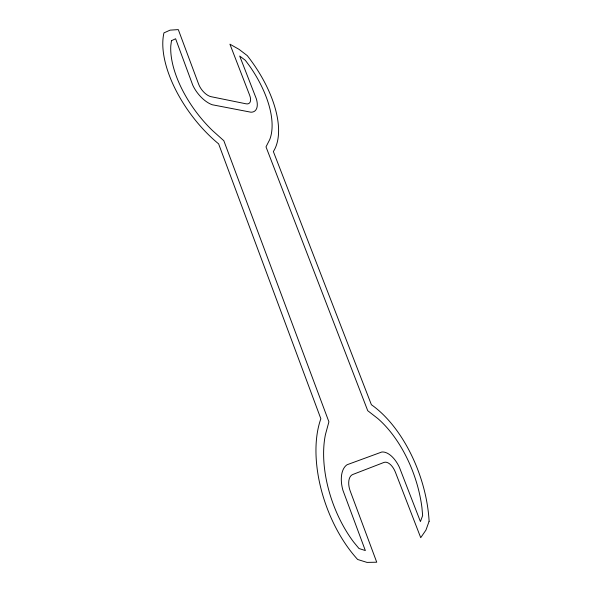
<?xml version="1.0" encoding="UTF-8"?>
<svg xmlns="http://www.w3.org/2000/svg" width="592" height="592" viewBox="0 0 592 592"><rect width="100%" height="100%" fill="white"/><g stroke="black" fill="none" stroke-linecap="round" stroke-linejoin="round"><path stroke-width="0.89" d="M171.48 40.7L170.785 45.843A79.01 39.153 53.3 0 0 212.535 130.595L223.828 140.711L328.908 421.815L325.452 434.498A89.325 48.603 70 0 0 353.565 541.939L358.974 548.503L365.338 550.56L342.931 490.294A25.819 14.571 70.3 0 1 347.097 464.735L381.766 452.022A24.442 13.068 69.5 0 1 399.415 467.332L420.424 521.567L422.644 515.573L421.941 507.662A91.286 50.727 70.3 0 0 377.8 418.537L367.736 410.707L266 146.86L269.715 139.601A80.741 40.574 52.7 0 0 249.772 66.267L245.347 60.31L239.686 56.025L256.343 98.812A21.697 10.634 53.8 0 1 250.919 112.206L212.336 104.769A22.918 11.648 52.5 0 1 192.777 85.226L175.609 38.761L171.48 40.7M429.111 521.271L425.959 530.062L420.727 537.684L395.456 472.335A13.586 7.267 69.5 0 0 383.956 462.441L352.78 474.495A14.356 8.096 70.3 0 0 350.212 491.012L376.734 562.208L366.988 562.4L357.649 559.484A100.514 54.73 70 0 1 320.857 418.751L218.618 143.856A88.889 44.074 53.3 0 1 163.954 32.886L170.059 30.148L178.303 29.6L198.623 84.138A12.743 6.475 52.5 0 0 211.137 96.703L246.043 103.807A12.062 5.913 53.8 0 0 249.639 95.201L229.911 44.171L239.064 49.365L247.249 55.611A90.835 45.68 52.7 0 1 273.363 151.552L371.391 404.728A102.727 57.128 70.4 0 1 429.111 521.271"/></g></svg>
